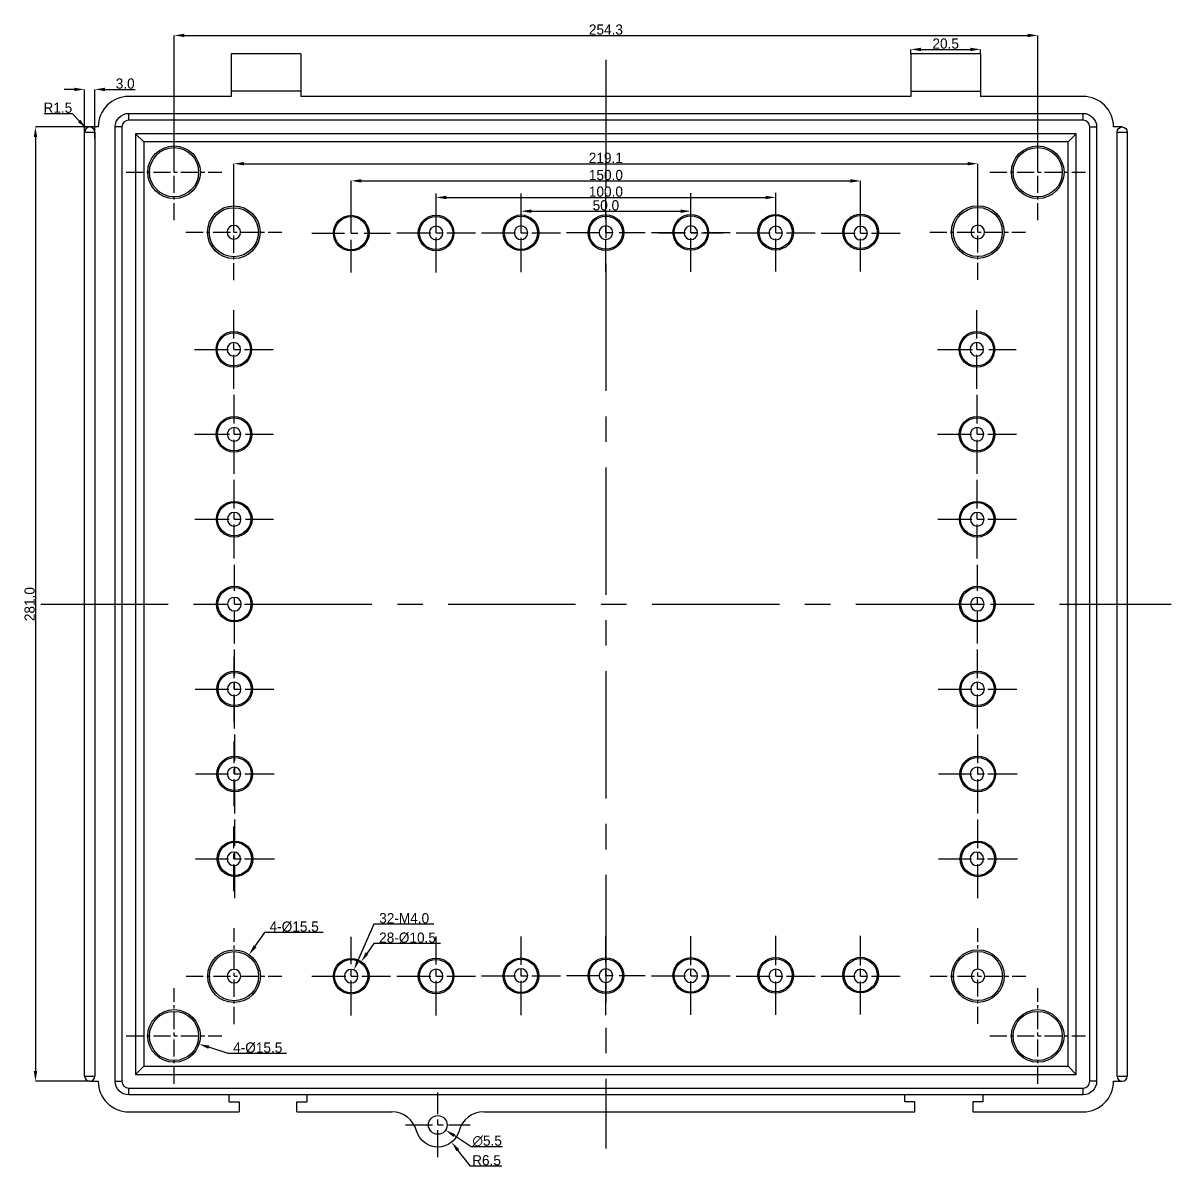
# Model space of a CAD drawing. Header units: inches. Extents: x 348 to 1252, y -64 to 650.
# Drawn here: x 347.5 to 685.6, y 298.1 to 634.9 of the extents above; entities that cross this region are included whole.
import ezdxf

# ---------------------------------------------------------------- set-up
doc = ezdxf.new("R2010")
doc.units = ezdxf.units.IN
doc.header["$MEASUREMENT"] = 0
doc.linetypes.add('CENTER', pattern=[2, 1.25, -0.25, 0.25, -0.25])
for name, color, linetype in [('1', 7, 'Continuous'), ('5', 7, 'Continuous'), ('图层1', 10, 'CENTER'), ('尺寸线', 80, 'Continuous')]:
    doc.layers.add(name, color=color, linetype=linetype)
doc.dimstyles.get("Standard").update_dxf_attribs({"dimtxt": 3, "dimasz": 3, "dimexe": 0, "dimexo": 0, "dimgap": 0.2, "dimtad": 1, "dimtoh": 1, "dimdec": 1, "dimzin": 0, "dimdsep": 46, "dimtxsty": 'Standard', "dimcen": 0, "dimadec": 0, "dimazin": 0, "dimtfac": 1, "dimtdec": 1, "dimtofl": 0, "dimtmove": 0, "dimatfit": 3, "dimfxl": 1, "dimtolj": 1, "dimtzin": 0, "dimarcsym": 2})

# ---------------------------------------------------------------- blocks, each defined once
blk = doc.blocks.new('*D9')
at = {"layer": 'Defpoints', "color": 0}
for p in [(608.97, 625.82), (629.47, 627.15), (629.47, 625.82)]:
    blk.add_point(p, dxfattribs=at)
at = {"layer": '尺寸线', "color": 0, "lineweight": -2}
for p, q in [((608.97, 625.82), (608.97, 627.15)), ((611.97, 627.15), (626.47, 627.15)), ((629.47, 625.82), (629.47, 627.15))]:
    blk.add_line(p, q, dxfattribs=at)
at = {"layer": '尺寸线', "color": 0}
for points in [[(611.97, 627.65), (611.97, 626.65), (608.97, 627.15)], [(626.47, 627.65), (626.47, 626.65), (629.47, 627.15)]]:
    blk.add_solid(points, dxfattribs=at)
at = {"layer": '尺寸线', "color": 0, "insert": (619.22, 628.85), "char_height": 3, "attachment_point": 5}
blk.add_mtext('\\A1;20.5', dxfattribs=at)
blk = doc.blocks.new('*D25')
at = {"layer": 'Defpoints', "color": 0}
for p in [(646.32, 631.27), (392.01, 590.98), (646.32, 590.98)]:
    blk.add_point(p, dxfattribs=at)
at = {"layer": '尺寸线', "color": 0, "lineweight": -2}
for p, q in [((392.01, 590.98), (392.01, 631.27)), ((395.01, 631.27), (643.32, 631.27)), ((646.32, 590.98), (646.32, 631.27))]:
    blk.add_line(p, q, dxfattribs=at)
at = {"layer": '尺寸线', "color": 0}
for points in [[(395.01, 631.77), (395.01, 630.77), (392.01, 631.27)], [(643.32, 631.77), (643.32, 630.77), (646.32, 631.27)]]:
    blk.add_solid(points, dxfattribs=at)
at = {"layer": '尺寸线', "color": 0, "insert": (519.17, 632.97), "char_height": 3, "attachment_point": 5}
blk.add_mtext('\\A1;254.3', dxfattribs=at)
blk = doc.blocks.new('*D26')
at = {"layer": 'Defpoints', "color": 0}
for p in [(628.67, 593.5), (409.61, 573.32), (628.67, 573.38)]:
    blk.add_point(p, dxfattribs=at)
at = {"layer": '尺寸线', "color": 0, "lineweight": -2}
for p, q in [((409.61, 573.32), (409.61, 593.5)), ((412.61, 593.5), (625.67, 593.5)), ((628.67, 573.38), (628.67, 593.5))]:
    blk.add_line(p, q, dxfattribs=at)
at = {"layer": '尺寸线', "color": 0}
for points in [[(412.61, 594), (412.61, 593), (409.61, 593.5)], [(625.67, 594), (625.67, 593), (628.67, 593.5)]]:
    blk.add_solid(points, dxfattribs=at)
at = {"layer": '尺寸线', "color": 0, "insert": (519.14, 595.2), "char_height": 3, "attachment_point": 5}
blk.add_mtext('\\A1;219.1', dxfattribs=at)
blk = doc.blocks.new('*D27')
at = {"layer": 'Defpoints', "color": 0}
for p in [(594.17, 588.44), (444.17, 573.05), (594.17, 573.05)]:
    blk.add_point(p, dxfattribs=at)
at = {"layer": '尺寸线', "color": 0, "lineweight": -2}
for p, q in [((444.17, 573.05), (444.17, 588.44)), ((447.17, 588.44), (591.17, 588.44)), ((594.17, 573.05), (594.17, 588.44))]:
    blk.add_line(p, q, dxfattribs=at)
at = {"layer": '尺寸线', "color": 0}
for points in [[(447.17, 588.94), (447.17, 587.94), (444.17, 588.44)], [(591.17, 588.94), (591.17, 587.94), (594.17, 588.44)]]:
    blk.add_solid(points, dxfattribs=at)
at = {"layer": '尺寸线', "color": 0, "insert": (519.17, 590.14), "char_height": 3, "attachment_point": 5}
blk.add_mtext('\\A1;150.0', dxfattribs=at)
blk = doc.blocks.new('*D28')
at = {"layer": 'Defpoints', "color": 0}
for p in [(569.17, 583.56), (469.17, 573.11), (569.17, 573.11)]:
    blk.add_point(p, dxfattribs=at)
at = {"layer": '尺寸线', "color": 0, "lineweight": -2}
for p, q in [((469.17, 573.11), (469.17, 583.56)), ((472.17, 583.56), (566.17, 583.56)), ((569.17, 573.11), (569.17, 583.56))]:
    blk.add_line(p, q, dxfattribs=at)
at = {"layer": '尺寸线', "color": 0}
for points in [[(472.17, 584.06), (472.17, 583.06), (469.17, 583.56)], [(566.17, 584.06), (566.17, 583.06), (569.17, 583.56)]]:
    blk.add_solid(points, dxfattribs=at)
at = {"layer": '尺寸线', "color": 0, "insert": (519.17, 585.26), "char_height": 3, "attachment_point": 5}
blk.add_mtext('\\A1;100.0', dxfattribs=at)
blk = doc.blocks.new('*D29')
at = {"layer": 'Defpoints', "color": 0}
for p in [(544.17, 579.52), (494.17, 573.16), (544.17, 573.16)]:
    blk.add_point(p, dxfattribs=at)
at = {"layer": '尺寸线', "color": 0, "lineweight": -2}
for p, q in [((494.17, 573.16), (494.17, 579.52)), ((497.17, 579.52), (541.17, 579.52)), ((544.17, 573.16), (544.17, 579.52))]:
    blk.add_line(p, q, dxfattribs=at)
at = {"layer": '尺寸线', "color": 0}
for points in [[(497.17, 580.02), (497.17, 579.02), (494.17, 579.52)], [(541.17, 580.02), (541.17, 579.02), (544.17, 579.52)]]:
    blk.add_solid(points, dxfattribs=at)
at = {"layer": '尺寸线', "color": 0, "insert": (519.17, 581.22), "char_height": 3, "attachment_point": 5}
blk.add_mtext('\\A1;50.0', dxfattribs=at)
blk = doc.blocks.new('*D30')
at = {"layer": 'Defpoints', "color": 0}
for p in [(367.17, 604.32), (351.19, 323.32), (367.17, 323.32)]:
    blk.add_point(p, dxfattribs=at)
at = {"layer": '尺寸线', "color": 0, "lineweight": -2}
for p, q in [((367.17, 604.32), (351.19, 604.32)), ((351.19, 601.32), (351.19, 326.32)), ((367.17, 323.32), (351.19, 323.32))]:
    blk.add_line(p, q, dxfattribs=at)
at = {"layer": '尺寸线', "color": 0}
for points in [[(350.69, 601.32), (351.69, 601.32), (351.19, 604.32)], [(350.69, 326.32), (351.69, 326.32), (351.19, 323.32)]]:
    blk.add_solid(points, dxfattribs=at)
at = {"layer": '尺寸线', "color": 0, "insert": (349.49, 463.82), "char_height": 3, "attachment_point": 5, "rotation": 90}
blk.add_mtext('\\A1;281.0', dxfattribs=at)
blk = doc.blocks.new('*D31')
at = {"layer": 'Defpoints', "color": 0}
for p in [(368.67, 615.37), (365.67, 600.89), (368.67, 600.89)]:
    blk.add_point(p, dxfattribs=at)
at = {"layer": '尺寸线', "color": 0, "lineweight": -2}
for p, q in [((362.67, 615.37), (359.67, 615.37)), ((365.67, 600.89), (365.67, 615.37)), ((368.67, 600.89), (368.67, 615.37)), ((371.67, 615.37), (380.57, 615.37))]:
    blk.add_line(p, q, dxfattribs=at)
at = {"layer": '尺寸线', "color": 0}
for points in [[(362.67, 615.87), (362.67, 614.87), (365.67, 615.37)], [(371.67, 615.87), (371.67, 614.87), (368.67, 615.37)]]:
    blk.add_solid(points, dxfattribs=at)
at = {"layer": '尺寸线', "color": 0, "insert": (377.62, 617.07), "char_height": 3, "attachment_point": 5}
blk.add_mtext('\\A1;3.0', dxfattribs=at)
blk = doc.blocks.new('*D32')
at = {"layer": 'Defpoints', "color": 0}
for p in [(366.13, 603.91), (367.17, 602.82)]:
    blk.add_point(p, dxfattribs=at)
at = {"layer": '尺寸线', "color": 0, "lineweight": -2}
for p, q in [((353.8, 608.26), (362, 608.26)), ((362, 608.26), (364.07, 606.08))]:
    blk.add_line(p, q, dxfattribs=at)
at = {"layer": '尺寸线', "color": 0}
blk.add_solid([(364.43, 606.43), (363.71, 605.74), (366.13, 603.91)], dxfattribs=at)
at = {"layer": '尺寸线', "color": 0, "insert": (357.8, 609.96), "char_height": 3, "attachment_point": 5}
blk.add_mtext('\\A1;R1.5', dxfattribs=at)
blk = doc.blocks.new('*D40')
at = {"layer": 'Defpoints', "color": 0}
for p in [(384.64, 339.06), (399.39, 334.28)]:
    blk.add_point(p, dxfattribs=at)
at = {"layer": '尺寸线', "color": 0, "lineweight": -2}
for p, q in [((407.95, 331.5), (402.24, 333.35)), ((425.15, 331.5), (407.95, 331.5))]:
    blk.add_line(p, q, dxfattribs=at)
at = {"layer": '尺寸线', "color": 0}
blk.add_solid([(402.39, 333.83), (402.09, 332.88), (399.39, 334.28)], dxfattribs=at)
at = {"layer": '尺寸线', "color": 0, "insert": (416.65, 333.2), "char_height": 3, "attachment_point": 5}
blk.add_mtext('\\A1;4-%%c15.5', dxfattribs=at)
blk = doc.blocks.new('*D41')
at = {"layer": 'Defpoints', "color": 0}
for p in [(414.12, 360.61), (405.22, 347.92)]:
    blk.add_point(p, dxfattribs=at)
at = {"layer": '尺寸线', "color": 0, "lineweight": -2}
for p, q in [((418.68, 367.12), (415.84, 363.07)), ((435.88, 367.12), (418.68, 367.12))]:
    blk.add_line(p, q, dxfattribs=at)
at = {"layer": '尺寸线', "color": 0}
blk.add_solid([(415.43, 363.36), (416.25, 362.78), (414.12, 360.61)], dxfattribs=at)
at = {"layer": '尺寸线', "color": 0, "insert": (427.38, 368.82), "char_height": 3, "attachment_point": 5}
blk.add_mtext('\\A1;4-%%c15.5', dxfattribs=at)
blk = doc.blocks.new('*D42')
at = {"layer": 'Defpoints', "color": 0}
for p in [(447.15, 358.59), (441.18, 349.95)]:
    blk.add_point(p, dxfattribs=at)
at = {"layer": '尺寸线', "color": 0, "lineweight": -2}
for p, q in [((450.81, 363.87), (448.86, 361.05)), ((470.51, 363.87), (450.81, 363.87))]:
    blk.add_line(p, q, dxfattribs=at)
at = {"layer": '尺寸线', "color": 0}
blk.add_solid([(448.45, 361.34), (449.27, 360.77), (447.15, 358.59)], dxfattribs=at)
at = {"layer": '尺寸线', "color": 0, "insert": (460.76, 365.57), "char_height": 3, "attachment_point": 5}
blk.add_mtext('\\A1;28-%%c10.5', dxfattribs=at)
blk = doc.blocks.new('*D43')
at = {"layer": 'Defpoints', "color": 0}
for p in [(444.96, 356.1), (443.37, 352.43)]:
    blk.add_point(p, dxfattribs=at)
at = {"layer": '尺寸线', "color": 0, "lineweight": -2}
for p, q in [((450.82, 369.62), (446.16, 358.86)), ((468.52, 369.62), (450.82, 369.62))]:
    blk.add_line(p, q, dxfattribs=at)
at = {"layer": '尺寸线', "color": 0}
blk.add_solid([(445.7, 359.05), (446.61, 358.66), (444.96, 356.1)], dxfattribs=at)
at = {"layer": '尺寸线', "color": 0, "insert": (459.77, 371.32), "char_height": 3, "attachment_point": 5}
blk.add_mtext('\\A1;32-M4.0', dxfattribs=at)
blk = doc.blocks.new('*D44')
at = {"layer": 'Defpoints', "color": 0}
for p in [(467.36, 311.97), (471.97, 308.97)]:
    blk.add_point(p, dxfattribs=at)
at = {"layer": '尺寸线', "color": 0, "lineweight": -2}
for p, q in [((479.51, 304.05), (474.48, 307.33)), ((488.71, 304.05), (479.51, 304.05))]:
    blk.add_line(p, q, dxfattribs=at)
at = {"layer": '尺寸线', "color": 0}
blk.add_solid([(474.76, 307.75), (474.21, 306.91), (471.97, 308.97)], dxfattribs=at)
at = {"layer": '尺寸线', "color": 0, "insert": (484.21, 305.75), "char_height": 3, "attachment_point": 5}
blk.add_mtext('\\A1;∅5.5', dxfattribs=at)
blk = doc.blocks.new('*D45')
at = {"layer": 'Defpoints', "color": 0}
for p in [(469.67, 310.47), (473.72, 305.39)]:
    blk.add_point(p, dxfattribs=at)
at = {"layer": '尺寸线', "color": 0, "lineweight": -2}
for p, q in [((479.32, 298.35), (475.59, 303.04)), ((488.52, 298.35), (479.32, 298.35))]:
    blk.add_line(p, q, dxfattribs=at)
at = {"layer": '尺寸线', "color": 0}
blk.add_solid([(475.98, 303.35), (475.19, 302.73), (473.72, 305.39)], dxfattribs=at)
at = {"layer": '尺寸线', "color": 0, "insert": (484.02, 300.05), "char_height": 3, "attachment_point": 5}
blk.add_mtext('\\A1;R6.5', dxfattribs=at)

msp = doc.modelspace()

# ---------------------------------------------------------------- linework, layer by layer
at = {"layer": '1', "color": 23, "linetype": 'CENTER', "ltscale": 4.028571}
for p, q in [((392.01, 576.88), (392.01, 605.08)), ((646.32, 576.88), (646.32, 605.08)), ((377.91, 590.98), (406.11, 590.98)), ((632.22, 590.98), (660.42, 590.98)), ((409.61, 559.22), (409.61, 587.42)), ((628.67, 559.28), (628.67, 587.48)), ((395.51, 573.32), (423.71, 573.32)), ((614.57, 573.38), (642.77, 573.38)), ((409.67, 340.17), (409.67, 368.37)), ((628.72, 340.22), (628.72, 368.42)), ((395.57, 354.27), (423.77, 354.27)), ((614.62, 354.32), (642.82, 354.32)), ((392.01, 322.57), (392.01, 350.77)), ((646.32, 322.57), (646.32, 350.77)), ((377.91, 336.67), (406.11, 336.67)), ((632.22, 336.67), (660.42, 336.67))]:
    msp.add_line(p, q, dxfattribs=at)
at = {"layer": '1', "color": 23, "linetype": 'CENTER', "ltscale": 7.733333}
for p, q in [((544.17, 561.67), (544.17, 584.87)), ((569.17, 561.72), (569.17, 584.92)), ((594.17, 561.78), (594.17, 584.98)), ((444.17, 561.45), (444.17, 584.65)), ((469.17, 561.51), (469.17, 584.71)), ((494.17, 561.56), (494.17, 584.76)), ((519.17, 561.61), (519.17, 584.81)), ((432.57, 573.05), (455.77, 573.05)), ((457.57, 573.11), (480.77, 573.11)), ((482.57, 573.16), (505.77, 573.16)), ((507.57, 573.21), (530.77, 573.21)), ((532.57, 573.27), (555.77, 573.27)), ((557.57, 573.11), (580.77, 573.11)), ((582.57, 573.05), (605.77, 573.05)), ((409.61, 527.22), (409.61, 550.42)), ((628.4, 527.22), (628.4, 550.42)), ((398.01, 538.82), (421.21, 538.82)), ((616.8, 538.82), (640, 538.82)), ((409.67, 502.22), (409.67, 525.42)), ((628.45, 502.22), (628.45, 525.42)), ((398.07, 513.82), (421.27, 513.82)), ((616.85, 513.82), (640.05, 513.82)), ((409.72, 477.22), (409.72, 500.42)), ((628.51, 477.22), (628.51, 500.42)), ((398.12, 488.82), (421.32, 488.82)), ((616.91, 488.82), (640.11, 488.82)), ((409.78, 452.22), (409.78, 475.42)), ((628.56, 452.22), (628.56, 475.42)), ((398.18, 463.82), (421.38, 463.82)), ((616.96, 463.82), (640.16, 463.82)), ((409.83, 427.22), (409.83, 450.42)), ((628.61, 427.22), (628.61, 450.42)), ((398.23, 438.82), (421.43, 438.82)), ((617.01, 438.82), (640.21, 438.82)), ((409.88, 402.22), (409.88, 425.42)), ((628.67, 402.22), (628.67, 425.42)), ((398.28, 413.82), (421.48, 413.82)), ((617.07, 413.82), (640.27, 413.82)), ((409.94, 377.22), (409.94, 400.42)), ((628.72, 377.22), (628.72, 400.42)), ((398.34, 388.82), (421.54, 388.82)), ((617.12, 388.82), (640.32, 388.82)), ((444.17, 342.67), (444.17, 365.87)), ((469.17, 342.72), (469.17, 365.92)), ((494.17, 342.78), (494.17, 365.98)), ((519.17, 342.83), (519.17, 366.03)), ((544.17, 342.88), (544.17, 366.08)), ((569.17, 342.94), (569.17, 366.14)), ((594.17, 342.99), (594.17, 366.19)), ((432.57, 354.27), (455.77, 354.27)), ((457.57, 354.32), (480.77, 354.32)), ((482.57, 354.38), (505.77, 354.38)), ((507.57, 354.43), (530.77, 354.43)), ((532.57, 354.38), (555.77, 354.38)), ((557.57, 354.32), (580.77, 354.32)), ((582.57, 354.27), (605.77, 354.27))]:
    msp.add_line(p, q, dxfattribs=at)
at = {"layer": '1', "color": 23, "linetype": 'CENTER', "ltscale": 6.35}
for p, q in [((469.17, 563.8), (469.17, 582.85)), ((494.17, 563.74), (494.17, 582.79)), ((544.17, 563.63), (544.17, 582.68)), ((569.17, 563.58), (569.17, 582.63)), ((594.17, 563.53), (594.17, 582.58)), ((459.64, 573.11), (478.69, 573.11)), ((484.64, 573.16), (503.69, 573.16)), ((534.64, 573.16), (553.69, 573.16)), ((559.64, 573.11), (578.69, 573.11)), ((584.64, 573.05), (603.69, 573.05)), ((409.61, 529.3), (409.61, 548.35)), ((628.4, 529.3), (628.4, 548.35)), ((400.09, 538.82), (419.14, 538.82)), ((619.2, 538.82), (638.25, 538.82)), ((409.67, 504.3), (409.67, 523.35)), ((628.45, 504.3), (628.45, 523.35)), ((400.36, 513.82), (419.41, 513.82)), ((618.93, 513.82), (637.98, 513.82)), ((409.72, 479.3), (409.72, 498.35)), ((628.51, 479.3), (628.51, 498.35)), ((400.3, 488.82), (419.35, 488.82)), ((618.98, 488.82), (638.03, 488.82)), ((409.72, 429.3), (409.72, 448.35)), ((628.61, 429.3), (628.61, 448.35)), ((400.2, 438.82), (419.25, 438.82)), ((618.98, 438.82), (638.03, 438.82)), ((409.67, 404.3), (409.67, 423.35)), ((628.67, 404.3), (628.67, 423.35)), ((400.14, 413.82), (419.19, 413.82)), ((618.93, 413.82), (637.98, 413.82)), ((409.61, 379.3), (409.61, 398.35)), ((628.72, 379.3), (628.72, 398.35)), ((400.09, 388.82), (419.14, 388.82)), ((618.87, 388.82), (637.92, 388.82)), ((444.17, 345.07), (444.17, 364.12)), ((469.17, 345.01), (469.17, 364.06)), ((494.17, 344.96), (494.17, 364.01)), ((544.17, 344.85), (544.17, 363.9)), ((569.17, 344.8), (569.17, 363.85)), ((594.17, 344.74), (594.17, 363.79)), ((434.64, 354.27), (453.69, 354.27)), ((459.64, 354.32), (478.69, 354.32)), ((484.64, 354.38), (503.69, 354.38)), ((534.64, 354.38), (553.69, 354.38)), ((559.64, 354.32), (578.69, 354.32)), ((584.64, 354.27), (603.69, 354.27)), ((469.67, 300.95), (469.67, 320)), ((460.14, 310.47), (479.19, 310.47))]:
    msp.add_line(p, q, dxfattribs=at)
at = {"layer": '5', "color": 252}
for p, q in [((429.37, 625.82), (408.87, 625.82)), ((408.87, 625.82), (408.87, 614.82)), ((429.37, 625.82), (429.37, 614.82)), ((629.47, 625.82), (608.97, 625.82)), ((608.97, 625.82), (608.97, 614.82)), ((629.47, 625.82), (629.47, 614.82)), ((408.87, 613.32), (378.67, 613.32)), ((429.37, 614.82), (408.87, 614.82)), ((408.87, 614.82), (408.87, 613.32)), ((429.37, 614.82), (429.37, 613.32)), ((608.97, 613.32), (429.37, 613.32)), ((608.97, 614.82), (629.47, 614.82)), ((608.97, 614.82), (608.97, 613.32)), ((629.47, 614.82), (629.47, 613.32)), ((659.67, 613.32), (629.47, 613.32)), ((378.67, 606.32), (378.67, 608.32)), ((378.67, 608.32), (659.67, 608.32)), ((659.67, 606.32), (378.67, 606.32)), ((659.67, 606.32), (659.67, 608.32)), ((365.67, 602.82), (368.67, 602.82)), ((365.67, 324.82), (365.67, 602.82)), ((369.67, 604.32), (367.17, 604.32)), ((368.67, 602.82), (368.67, 324.82)), ((374.67, 323.32), (374.67, 604.32)), ((376.67, 604.32), (374.67, 604.32)), ((376.67, 604.32), (376.67, 323.32)), ((383.1, 599.89), (380.67, 602.32)), ((657.67, 602.32), (380.67, 602.32)), ((380.67, 602.32), (380.67, 325.32)), ((655.24, 599.89), (657.67, 602.32)), ((657.67, 325.32), (657.67, 602.32)), ((661.67, 323.32), (661.67, 604.32)), ((661.67, 604.32), (663.67, 604.32)), ((663.67, 604.32), (663.67, 323.32)), ((671.17, 604.32), (668.67, 604.32)), ((669.67, 602.82), (672.67, 602.82)), ((669.67, 324.82), (669.67, 602.82)), ((672.67, 602.82), (672.67, 324.82)), ((655.24, 599.89), (383.1, 599.89)), ((383.1, 599.89), (383.1, 327.75)), ((655.24, 327.75), (655.24, 599.89)), ((365.67, 324.82), (368.67, 324.82)), ((383.1, 327.75), (380.67, 325.32)), ((380.67, 325.32), (657.67, 325.32)), ((383.1, 327.75), (655.24, 327.75)), ((655.24, 327.75), (657.67, 325.32)), ((669.67, 324.82), (672.67, 324.82)), ((367.17, 323.32), (369.67, 323.32)), ((374.67, 323.32), (376.67, 323.32)), ((378.67, 319.32), (378.67, 321.32)), ((378.67, 321.32), (659.67, 321.32)), ((659.67, 319.32), (659.67, 321.32)), ((663.67, 323.32), (661.67, 323.32)), ((668.67, 323.32), (671.17, 323.32)), ((659.67, 319.32), (378.67, 319.32)), ((408.17, 319.32), (408.17, 317.32)), ((431.17, 317.32), (431.17, 319.32)), ((607.17, 317.32), (607.17, 319.32)), ((630.17, 319.32), (630.17, 317.32)), ((408.17, 317.32), (411.17, 317.32)), ((411.17, 317.32), (411.17, 314.32)), ((428.17, 314.32), (428.17, 317.32)), ((428.17, 317.32), (431.17, 317.32)), ((610.17, 317.32), (607.17, 317.32)), ((610.17, 314.32), (610.17, 317.32)), ((630.17, 317.32), (627.17, 317.32)), ((627.17, 317.32), (627.17, 314.32)), ((378.67, 314.32), (411.17, 314.32)), ((428.17, 314.32), (456.15, 314.32)), ((483.18, 314.32), (610.17, 314.32)), ((627.17, 314.32), (659.67, 314.32))]:
    msp.add_line(p, q, dxfattribs=at)
for centre, radius in [((392.01, 590.98), 7.75), ((646.32, 590.98), 7.75), ((392.01, 590.98), 7.24), ((646.32, 590.98), 7.24), ((409.61, 573.32), 7.75), ((409.61, 573.32), 7.23), ((444.17, 573.05), 5.25), ((469.17, 573.11), 5.25), ((494.17, 573.16), 5.25), ((519.17, 573.21), 5.25), ((519.17, 573.21), 4.88), ((544.17, 573.27), 5.25), ((544.17, 573.27), 4.88), ((569.17, 573.32), 5.25), ((569.17, 573.32), 4.88), ((594.17, 573.38), 5.25), ((594.17, 573.38), 4.88), ((628.67, 573.38), 7.75), ((628.67, 573.38), 7.23), ((444.17, 573.05), 4.88), ((469.17, 573.11), 4.88), ((494.17, 573.16), 4.88), ((409.61, 538.82), 5.25), ((409.61, 538.82), 4.88), ((628.4, 538.82), 5.25), ((628.4, 538.82), 4.88), ((409.67, 513.82), 5.25), ((409.67, 513.82), 4.88), ((628.45, 513.82), 5.25), ((628.45, 513.82), 4.88), ((409.72, 488.82), 5.25), ((409.72, 488.82), 4.88), ((628.51, 488.82), 5.25), ((628.51, 488.82), 4.88), ((409.78, 463.82), 5.25), ((409.78, 463.82), 4.88), ((628.56, 463.82), 5.25), ((628.56, 463.82), 4.88), ((409.83, 438.82), 5.25), ((409.83, 438.82), 4.88), ((628.61, 438.82), 5.25), ((628.61, 438.82), 4.88), ((409.88, 413.82), 5.25), ((409.88, 413.82), 4.88), ((628.67, 413.82), 5.25), ((628.67, 413.82), 4.88), ((409.94, 388.82), 5.25), ((409.94, 388.82), 4.88), ((628.72, 388.82), 5.25), ((628.72, 388.82), 4.88), ((409.67, 354.27), 7.75), ((628.72, 354.32), 7.75), ((409.67, 354.27), 7.23), ((444.17, 354.27), 5.25), ((444.17, 354.27), 4.88), ((469.17, 354.32), 5.25), ((469.17, 354.32), 4.88), ((494.17, 354.38), 5.25), ((494.17, 354.38), 4.88), ((519.17, 354.43), 5.25), ((519.17, 354.43), 4.88), ((544.17, 354.48), 5.25), ((544.17, 354.48), 4.88), ((569.17, 354.54), 5.25), ((569.17, 354.54), 4.88), ((594.17, 354.59), 5.25), ((594.17, 354.59), 4.88), ((628.72, 354.32), 7.23), ((392.01, 336.67), 7.75), ((392.01, 336.67), 7.24), ((646.32, 336.67), 7.75), ((646.32, 336.67), 7.24), ((469.67, 310.47), 2.75)]:
    msp.add_circle(centre, radius, dxfattribs=at)
at = {"layer": '5', "color": 252, "extrusion": (0, 0, -1)}
for centre in [(-409.61, 573.32), (-469.17, 573.11), (-494.17, 573.16), (-519.17, 573.21), (-544.17, 573.16), (-569.17, 573.11), (-594.17, 573.05), (-628.67, 573.38), (-409.61, 538.82), (-628.4, 538.82), (-409.67, 513.82), (-628.45, 513.82), (-409.72, 488.82), (-628.51, 488.82), (-409.78, 463.82), (-628.56, 463.82), (-409.72, 438.82), (-628.61, 438.82), (-409.67, 413.82), (-628.45, 413.82), (-409.61, 388.82), (-628.4, 388.82), (-409.67, 354.27), (-444.17, 354.27), (-469.17, 354.32), (-494.17, 354.48), (-519.17, 354.43), (-544.17, 354.38), (-569.17, 354.32), (-594.17, 354.27), (-628.72, 354.32)]:
    msp.add_circle(centre, 2, dxfattribs=at)
at = {"layer": '5', "color": 252}
for centre, radius, start, end in [((378.67, 604.32), 9, 90, 180), ((659.67, 604.32), 9, 0, 90), ((378.67, 604.32), 2, 90, 180), ((659.67, 604.32), 2, 0, 90), ((367.17, 602.82), 1.5, 0, 180), ((367.17, 324.82), 1.5, 180, 0), ((671.17, 324.82), 1.5, 180, 0), ((378.67, 323.32), 9, 180, 270), ((378.67, 323.32), 2, 180, 270), ((659.67, 323.32), 2, 270, 0), ((659.67, 323.32), 9, 270, 0), ((456.15, 306.82), 7.5, 15.1125, 90), ((483.18, 306.82), 7.5, 90, 164.8875)]:
    msp.add_arc(centre, radius, start, end, dxfattribs=at)
at = {"layer": '5', "color": 252, "extrusion": (0, 0, -1)}
for centre, radius, start, end in [((-378.67, 604.32), 4, 0, 90), ((-659.67, 604.32), 4, 90, 180), ((-671.17, 602.82), 1.5, 0, 180), ((-378.67, 323.32), 4, 270, 0), ((-659.67, 323.32), 4, 180, 270), ((-469.67, 310.47), 6.5, 195.1125, 344.8875)]:
    msp.add_arc(centre, radius, start, end, dxfattribs=at)
at = {"layer": '图层1', "ltscale": 30}
for p, q in [((519.17, 624.09), (519.17, 303.55)), ((352.76, 463.82), (685.58, 463.82))]:
    msp.add_line(p, q, dxfattribs=at)

# ---------------------------------------------------------------- dimensions: what is measured, and where the dimension line sits
at = {"layer": '尺寸线'}
for base, p1, p2, picture, middle in [((646.32, 631.27), (392.01, 590.98), (646.32, 590.98), '*D25', (519.17, 632.97)), ((629.47, 627.15), (608.97, 625.82), (629.47, 625.82), '*D9', (619.22, 628.85)), ((368.67, 615.37), (365.67, 600.89), (368.67, 600.89), '*D31', (377.62, 617.07)), ((628.67, 593.5), (409.61, 573.32), (628.67, 573.38), '*D26', (519.14, 595.2)), ((594.17, 588.44), (444.17, 573.05), (594.17, 573.05), '*D27', (519.17, 590.14)), ((569.17, 583.56), (469.17, 573.11), (569.17, 573.11), '*D28', (519.17, 585.26)), ((544.17, 579.52), (494.17, 573.16), (544.17, 573.16), '*D29', (519.17, 581.22))]:
    dim = msp.add_linear_dim(base=base, p1=p1, p2=p2, dimstyle='Standard', dxfattribs=at)
    dim.commit()
    dim.dimension.update_dxf_attribs({"geometry": picture, "text_midpoint": middle})
for center, mpoint, picture, middle in [((367.17, 602.82), (366.13, 603.91), '*D32', (357.8, 608.26)), ((469.67, 310.47), (473.72, 305.39), '*D45', (484.02, 298.35))]:
    dim = msp.add_radius_dim(center=center, mpoint=mpoint, dimstyle='Standard', dxfattribs=at)
    dim.commit()
    dim.dimension.update_dxf_attribs({"geometry": picture, "text_midpoint": middle})
dim = msp.add_linear_dim(base=(351.19, 323.32), p1=(367.17, 604.32), p2=(367.17, 323.32), angle=90, dimstyle='Standard', dxfattribs=at)
dim.commit()
dim.dimension.update_dxf_attribs({"geometry": '*D30', "text_midpoint": (349.49, 463.82)})
for p1, p2, override, picture, middle in [((443.37, 352.43), (444.96, 356.1), {"dimpost": '32-M<>'}, '*D43', (459.77, 369.62)), ((405.22, 347.92), (414.12, 360.61), {"dimpost": '4-%%c<>'}, '*D41', (427.38, 367.12)), ((441.18, 349.95), (447.15, 358.59), {"dimpost": '28-%%c<>'}, '*D42', (460.76, 363.87))]:
    dim = msp.add_diameter_dim_2p(p1=p1, p2=p2, dimstyle='Standard', override=override, dxfattribs=at)
    dim.commit()
    dim.dimension.update_dxf_attribs({"geometry": picture, "text_midpoint": middle, "dimtype": 163})
dim = msp.add_diameter_dim_2p(p1=(384.64, 339.06), p2=(399.39, 334.28), dimstyle='Standard', override={"dimpost": '4-%%c<>'}, dxfattribs=at)
dim.commit()
dim.dimension.update_dxf_attribs({"geometry": '*D40', "text_midpoint": (416.65, 333.2)})
dim = msp.add_diameter_dim_2p(p1=(467.36, 311.97), p2=(471.97, 308.97), dimstyle='Standard', dxfattribs=at)
dim.commit()
dim.dimension.update_dxf_attribs({"geometry": '*D44', "text_midpoint": (484.21, 304.05)})

doc.saveas('drawing.dxf')
